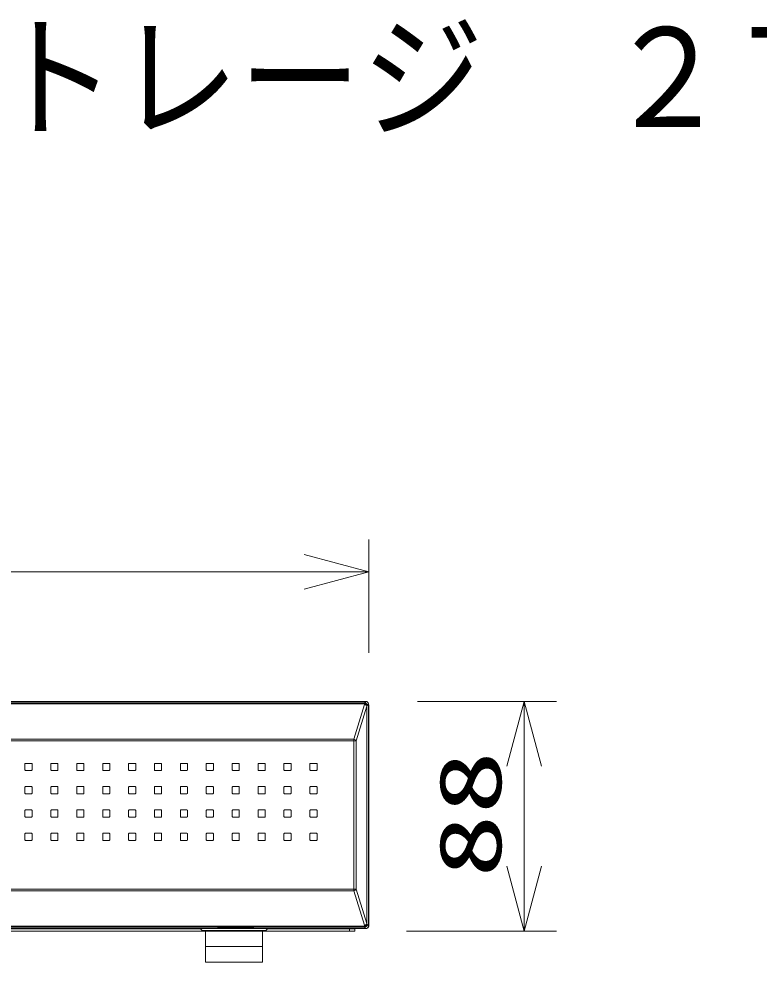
# Model space of a CAD drawing. Units: millimetres on the paper. Extents: x -62 to 64, y -59 to 59.
# Drawn here: x -15.65 to 12.93, y 22.67 to 59.09 of the extents above; entities that cross this region are included whole.
import ezdxf
from ezdxf.enums import TextEntityAlignment as Align

# ---------------------------------------------------------------- set-up
doc = ezdxf.new("R2010")
doc.units = ezdxf.units.MM
for name, color, linetype, lineweight in [('0-0_MOJI1', 7, 'Continuous', 9), ('0-3_SUNPO', 7, 'Continuous', 9), ('0-4_0', 7, 'Continuous', 9), ('0-5_GAIKEI', 4, 'Continuous', 9)]:
    doc.layers.add(name, color=color, linetype=linetype, lineweight=lineweight)
doc.styles.add('ＭＳ ゴシック', font='')
doc.styles.get('ＭＳ ゴシック').set_extended_font_data('MS Gothic')

# ---------------------------------------------------------------- blocks, each defined once
blk = doc.blocks.new('_Open30')
at = {"layer": '0-4_0'}
blk.add_line((0, 0), (-1, 0), dxfattribs=at)
blk.add_lwpolyline([(-1, 0.2679), (0, 0), (-1, -0.2679)], dxfattribs=at)

msp = doc.modelspace()

# ---------------------------------------------------------------- linework, layer by layer
at = {"layer": '0-3_SUNPO'}
for p, q in [((-2.14, 34.606), (-2.14, 38.986)), ((-41.64, 37.736), (-4.64, 37.736)), ((-0.255, 32.736), (5.11, 32.736)), ((3.86, 26.366), (3.86, 30.236)), ((-0.68, 23.866), (5.11, 23.866))]:
    msp.add_line(p, q, dxfattribs=at)
at = {"layer": '0-5_GAIKEI', "color": 7}
for p, q in [((-44.026, 32.736), (-2.255, 32.736)), ((-2.155, 32.636), (-2.155, 24.065)), ((-15.857, 23.969), (-11.076, 23.969)), ((-8.904, 23.969), (-8.895, 23.969)), ((-8.895, 23.969), (-7.984, 23.969)), ((-8.567, 23.889), (-8.643, 23.966)), ((-6.17, 23.866), (-8.51, 23.866)), ((-8.44, 22.666), (-8.44, 23.866)), ((-6.24, 23.866), (-8.44, 23.866)), ((-7.984, 23.969), (-7.98, 23.973)), ((-7.98, 23.973), (-6.58, 23.973)), ((-6.577, 23.969), (-6.58, 23.973)), ((-6.577, 23.969), (-2.389, 23.969)), ((-6.24, 22.666), (-6.24, 23.866)), ((-6.114, 23.889), (-6.037, 23.966)), ((-2.371, 23.966), (-2.389, 23.969)), ((-2.371, 23.966), (-2.255, 23.966)), ((-6.24, 22.666), (-8.44, 22.666))]:
    msp.add_line(p, q, dxfattribs=at)
at = {"layer": '0-5_GAIKEI'}
for p, q in [((-43.973, 32.683), (-2.308, 32.683)), ((-43.973, 32.647), (-2.308, 32.647)), ((-2.31, 32.613), (-2.718, 31.277)), ((-2.216, 32.549), (-2.624, 31.213)), ((-2.31, 32.613), (-2.308, 32.647)), ((-2.21, 32.549), (-2.216, 32.549)), ((-2.21, 32.549), (-2.208, 32.583)), ((-2.21, 32.549), (-2.21, 24.152)), ((-2.155, 32.636), (-2.208, 32.583)), ((-2.14, 32.606), (-2.14, 24.045)), ((-43.657, 31.213), (-2.624, 31.213)), ((-43.563, 31.277), (-2.718, 31.277)), ((-2.718, 25.424), (-2.718, 31.277)), ((-2.624, 31.213), (-2.624, 25.488)), ((-15.413, 30.088), (-15.413, 30.323)), ((-15.393, 30.343), (-15.158, 30.343)), ((-15.138, 30.323), (-15.138, 30.088)), ((-14.413, 30.088), (-14.413, 30.323)), ((-14.393, 30.343), (-14.158, 30.343)), ((-14.138, 30.323), (-14.138, 30.088)), ((-13.413, 30.088), (-13.413, 30.323)), ((-13.393, 30.343), (-13.158, 30.343)), ((-13.138, 30.323), (-13.138, 30.088)), ((-12.413, 30.088), (-12.413, 30.323)), ((-12.393, 30.343), (-12.158, 30.343)), ((-12.138, 30.323), (-12.138, 30.088)), ((-11.413, 30.088), (-11.413, 30.323)), ((-11.393, 30.343), (-11.158, 30.343)), ((-11.138, 30.323), (-11.138, 30.088)), ((-10.413, 30.088), (-10.413, 30.323)), ((-10.393, 30.343), (-10.158, 30.343)), ((-10.138, 30.323), (-10.138, 30.088)), ((-9.413, 30.088), (-9.413, 30.323)), ((-9.393, 30.343), (-9.158, 30.343)), ((-9.138, 30.323), (-9.138, 30.088)), ((-8.413, 30.088), (-8.413, 30.323)), ((-8.393, 30.343), (-8.158, 30.343)), ((-8.138, 30.323), (-8.138, 30.088)), ((-7.413, 30.088), (-7.413, 30.323)), ((-7.393, 30.343), (-7.158, 30.343)), ((-7.138, 30.323), (-7.138, 30.088)), ((-6.413, 30.088), (-6.413, 30.323)), ((-6.393, 30.343), (-6.158, 30.343)), ((-6.138, 30.323), (-6.138, 30.088)), ((-5.413, 30.088), (-5.413, 30.323)), ((-5.393, 30.343), (-5.158, 30.343)), ((-5.138, 30.323), (-5.138, 30.088)), ((-4.413, 30.088), (-4.413, 30.323)), ((-4.393, 30.343), (-4.158, 30.343)), ((-4.138, 30.323), (-4.138, 30.088)), ((-15.158, 30.068), (-15.393, 30.068)), ((-14.158, 30.068), (-14.393, 30.068)), ((-13.158, 30.068), (-13.393, 30.068)), ((-12.158, 30.068), (-12.393, 30.068)), ((-11.158, 30.068), (-11.393, 30.068)), ((-10.158, 30.068), (-10.393, 30.068)), ((-9.158, 30.068), (-9.393, 30.068)), ((-8.158, 30.068), (-8.393, 30.068)), ((-7.158, 30.068), (-7.393, 30.068)), ((-6.158, 30.068), (-6.393, 30.068)), ((-5.158, 30.068), (-5.393, 30.068)), ((-4.158, 30.068), (-4.393, 30.068)), ((-15.413, 29.188), (-15.413, 29.423)), ((-15.393, 29.443), (-15.158, 29.443)), ((-15.158, 29.168), (-15.393, 29.168)), ((-15.138, 29.423), (-15.138, 29.188)), ((-14.413, 29.188), (-14.413, 29.423)), ((-14.393, 29.443), (-14.158, 29.443)), ((-14.158, 29.168), (-14.393, 29.168)), ((-14.138, 29.423), (-14.138, 29.188)), ((-13.413, 29.188), (-13.413, 29.423)), ((-13.393, 29.443), (-13.158, 29.443)), ((-13.158, 29.168), (-13.393, 29.168)), ((-13.138, 29.423), (-13.138, 29.188)), ((-12.413, 29.188), (-12.413, 29.423)), ((-12.393, 29.443), (-12.158, 29.443)), ((-12.158, 29.168), (-12.393, 29.168)), ((-12.138, 29.423), (-12.138, 29.188)), ((-11.413, 29.188), (-11.413, 29.423)), ((-11.393, 29.443), (-11.158, 29.443)), ((-11.158, 29.168), (-11.393, 29.168)), ((-11.138, 29.423), (-11.138, 29.188)), ((-10.413, 29.188), (-10.413, 29.423)), ((-10.393, 29.443), (-10.158, 29.443)), ((-10.158, 29.168), (-10.393, 29.168)), ((-10.138, 29.423), (-10.138, 29.188)), ((-9.413, 29.188), (-9.413, 29.423)), ((-9.393, 29.443), (-9.158, 29.443)), ((-9.158, 29.168), (-9.393, 29.168)), ((-9.138, 29.423), (-9.138, 29.188)), ((-8.413, 29.188), (-8.413, 29.423)), ((-8.393, 29.443), (-8.158, 29.443)), ((-8.158, 29.168), (-8.393, 29.168)), ((-8.138, 29.423), (-8.138, 29.188)), ((-7.413, 29.188), (-7.413, 29.423)), ((-7.393, 29.443), (-7.158, 29.443)), ((-7.158, 29.168), (-7.393, 29.168)), ((-7.138, 29.423), (-7.138, 29.188)), ((-6.413, 29.188), (-6.413, 29.423)), ((-6.393, 29.443), (-6.158, 29.443)), ((-6.158, 29.168), (-6.393, 29.168)), ((-6.138, 29.423), (-6.138, 29.188)), ((-5.413, 29.188), (-5.413, 29.423)), ((-5.393, 29.443), (-5.158, 29.443)), ((-5.158, 29.168), (-5.393, 29.168)), ((-5.138, 29.423), (-5.138, 29.188)), ((-4.413, 29.188), (-4.413, 29.423)), ((-4.393, 29.443), (-4.158, 29.443)), ((-4.158, 29.168), (-4.393, 29.168)), ((-4.138, 29.423), (-4.138, 29.188)), ((-15.413, 28.288), (-15.413, 28.523)), ((-15.393, 28.543), (-15.158, 28.543)), ((-15.138, 28.523), (-15.138, 28.288)), ((-14.413, 28.288), (-14.413, 28.523)), ((-14.393, 28.543), (-14.158, 28.543)), ((-14.138, 28.523), (-14.138, 28.288)), ((-13.413, 28.288), (-13.413, 28.523)), ((-13.393, 28.543), (-13.158, 28.543)), ((-13.138, 28.523), (-13.138, 28.288)), ((-12.413, 28.288), (-12.413, 28.523)), ((-12.393, 28.543), (-12.158, 28.543)), ((-12.138, 28.523), (-12.138, 28.288)), ((-11.413, 28.288), (-11.413, 28.523)), ((-11.393, 28.543), (-11.158, 28.543)), ((-11.138, 28.523), (-11.138, 28.288)), ((-10.413, 28.288), (-10.413, 28.523)), ((-10.393, 28.543), (-10.158, 28.543)), ((-10.138, 28.523), (-10.138, 28.288)), ((-9.413, 28.288), (-9.413, 28.523)), ((-9.393, 28.543), (-9.158, 28.543)), ((-9.138, 28.523), (-9.138, 28.288)), ((-8.413, 28.288), (-8.413, 28.523)), ((-8.393, 28.543), (-8.158, 28.543)), ((-8.138, 28.523), (-8.138, 28.288)), ((-7.413, 28.288), (-7.413, 28.523)), ((-7.393, 28.543), (-7.158, 28.543)), ((-7.138, 28.523), (-7.138, 28.288)), ((-6.413, 28.288), (-6.413, 28.523)), ((-6.393, 28.543), (-6.158, 28.543)), ((-6.138, 28.523), (-6.138, 28.288)), ((-5.413, 28.288), (-5.413, 28.523)), ((-5.393, 28.543), (-5.158, 28.543)), ((-5.138, 28.523), (-5.138, 28.288)), ((-4.413, 28.288), (-4.413, 28.523)), ((-4.393, 28.543), (-4.158, 28.543)), ((-4.138, 28.523), (-4.138, 28.288)), ((-15.158, 28.268), (-15.393, 28.268)), ((-14.158, 28.268), (-14.393, 28.268)), ((-13.158, 28.268), (-13.393, 28.268)), ((-12.158, 28.268), (-12.393, 28.268)), ((-11.158, 28.268), (-11.393, 28.268)), ((-10.158, 28.268), (-10.393, 28.268)), ((-9.158, 28.268), (-9.393, 28.268)), ((-8.158, 28.268), (-8.393, 28.268)), ((-7.158, 28.268), (-7.393, 28.268)), ((-6.158, 28.268), (-6.393, 28.268)), ((-5.158, 28.268), (-5.393, 28.268)), ((-4.158, 28.268), (-4.393, 28.268)), ((-15.413, 27.388), (-15.413, 27.623)), ((-15.393, 27.643), (-15.158, 27.643)), ((-15.158, 27.368), (-15.393, 27.368)), ((-15.138, 27.623), (-15.138, 27.388)), ((-14.413, 27.388), (-14.413, 27.623)), ((-14.393, 27.643), (-14.158, 27.643)), ((-14.158, 27.368), (-14.393, 27.368)), ((-14.138, 27.623), (-14.138, 27.388)), ((-13.413, 27.388), (-13.413, 27.623)), ((-13.393, 27.643), (-13.158, 27.643)), ((-13.158, 27.368), (-13.393, 27.368)), ((-13.138, 27.623), (-13.138, 27.388)), ((-12.413, 27.388), (-12.413, 27.623)), ((-12.393, 27.643), (-12.158, 27.643)), ((-12.158, 27.368), (-12.393, 27.368)), ((-12.138, 27.623), (-12.138, 27.388)), ((-11.413, 27.388), (-11.413, 27.623)), ((-11.393, 27.643), (-11.158, 27.643)), ((-11.158, 27.368), (-11.393, 27.368)), ((-11.138, 27.623), (-11.138, 27.388)), ((-10.413, 27.388), (-10.413, 27.623)), ((-10.393, 27.643), (-10.158, 27.643)), ((-10.158, 27.368), (-10.393, 27.368)), ((-10.138, 27.623), (-10.138, 27.388)), ((-9.413, 27.388), (-9.413, 27.623)), ((-9.393, 27.643), (-9.158, 27.643)), ((-9.158, 27.368), (-9.393, 27.368)), ((-9.138, 27.623), (-9.138, 27.388)), ((-8.413, 27.388), (-8.413, 27.623)), ((-8.393, 27.643), (-8.158, 27.643)), ((-8.158, 27.368), (-8.393, 27.368)), ((-8.138, 27.623), (-8.138, 27.388)), ((-7.413, 27.388), (-7.413, 27.623)), ((-7.393, 27.643), (-7.158, 27.643)), ((-7.158, 27.368), (-7.393, 27.368)), ((-7.138, 27.623), (-7.138, 27.388)), ((-6.413, 27.388), (-6.413, 27.623)), ((-6.393, 27.643), (-6.158, 27.643)), ((-6.158, 27.368), (-6.393, 27.368)), ((-6.138, 27.623), (-6.138, 27.388)), ((-5.413, 27.388), (-5.413, 27.623)), ((-5.393, 27.643), (-5.158, 27.643)), ((-5.158, 27.368), (-5.393, 27.368)), ((-5.138, 27.623), (-5.138, 27.388)), ((-4.413, 27.388), (-4.413, 27.623)), ((-4.393, 27.643), (-4.158, 27.643)), ((-4.158, 27.368), (-4.393, 27.368)), ((-4.138, 27.623), (-4.138, 27.388)), ((-39.718, 25.488), (-2.624, 25.488)), ((-39.618, 25.424), (-2.718, 25.424)), ((-2.31, 24.088), (-2.718, 25.424)), ((-43.973, 24.054), (-2.308, 24.054)), ((-2.308, 24.054), (-2.31, 24.088)), ((-2.308, 24.019), (-2.308, 24.054)), ((-2.21, 24.152), (-2.216, 24.152)), ((-2.208, 24.118), (-2.21, 24.152)), ((-2.155, 24.065), (-2.208, 24.118)), ((-43.973, 24.019), (-2.308, 24.019)), ((-43.62, 23.966), (-2.66, 23.966)), ((-22.04, 23.946), (-15.24, 23.946)), ((-22.04, 23.866), (-8.512, 23.866)), ((-15.44, 23.966), (-15.44, 23.946)), ((-15.24, 23.966), (-15.24, 23.946)), ((-15.24, 23.946), (-8.623, 23.946)), ((-10.84, 23.969), (-10.84, 23.966)), ((-9.73, 23.966), (-10.23, 23.966)), ((-9.12, 23.969), (-9.12, 23.966)), ((-6.114, 23.889), (-8.567, 23.889)), ((-6.169, 23.866), (-2.68, 23.866)), ((-6.057, 23.946), (-2.68, 23.946)), ((-5.29, 23.966), (-5.29, 23.946)), ((-2.88, 23.866), (-2.88, 23.946)), ((-2.76, 23.969), (-2.76, 23.966)), ((-2.68, 23.866), (-2.68, 23.966)), ((-2.52, 23.966), (-2.52, 23.969)), ((-2.52, 23.966), (-2.371, 23.966)), ((-2.42, 23.966), (-2.42, 23.969)), ((-2.255, 23.966), (-2.308, 24.019)), ((-2.22, 23.966), (-2.252, 23.966)), ((-6.24, 23.266), (-8.44, 23.266))]:
    msp.add_line(p, q, dxfattribs=at)
for points in [[(-2.216, 32.549), (-2.216, 24.152), (-2.624, 25.488)], [(-2.255, 32.736), (-2.308, 32.683), (-2.308, 32.647)]]:
    msp.add_lwpolyline(points, dxfattribs=at)
at = {"layer": '0-5_GAIKEI', "color": 7}
msp.add_lwpolyline([(-8.904, 23.969), (-11.067, 23.969), (-11.076, 23.969)], dxfattribs=at)
for centre, radius, start, end in [((-2.255, 32.636), 0.0996, 0, 90), ((-2.255, 24.065), 0.0996, 270, 0), ((-8.51, 23.946), 0.08, 225, 270), ((-6.17, 23.946), 0.08, 270, 315)]:
    msp.add_arc(centre, radius, start, end, dxfattribs=at)
at = {"layer": '0-5_GAIKEI'}
for centre, radius, start, end in [((-2.22, 32.606), 0.08, 0, 37.834), ((-15.393, 30.323), 0.02, 90, 180), ((-15.158, 30.323), 0.02, 0, 90), ((-14.393, 30.323), 0.02, 90, 180), ((-14.158, 30.323), 0.02, 0, 90), ((-13.393, 30.323), 0.02, 90, 180), ((-13.158, 30.323), 0.02, 0, 90), ((-12.393, 30.323), 0.02, 90, 180), ((-12.158, 30.323), 0.02, 0, 90), ((-11.393, 30.323), 0.02, 90, 180), ((-11.158, 30.323), 0.02, 0, 90), ((-10.393, 30.323), 0.02, 90, 180), ((-10.158, 30.323), 0.02, 0, 90), ((-9.393, 30.323), 0.02, 90, 180), ((-9.158, 30.323), 0.02, 0, 90), ((-8.393, 30.323), 0.02, 90, 180), ((-8.158, 30.323), 0.02, 0, 90), ((-7.393, 30.323), 0.02, 90, 180), ((-7.158, 30.323), 0.02, 0, 90), ((-6.393, 30.323), 0.02, 90, 180), ((-6.158, 30.323), 0.02, 0, 90), ((-5.393, 30.323), 0.02, 90, 180), ((-5.158, 30.323), 0.02, 0, 90), ((-4.393, 30.323), 0.02, 90, 180), ((-4.158, 30.323), 0.02, 0, 90), ((-15.393, 30.088), 0.02, 180, 270), ((-15.158, 30.088), 0.02, 270, 0), ((-14.393, 30.088), 0.02, 180, 270), ((-14.158, 30.088), 0.02, 270, 0), ((-13.393, 30.088), 0.02, 180, 270), ((-13.158, 30.088), 0.02, 270, 0), ((-12.393, 30.088), 0.02, 180, 270), ((-12.158, 30.088), 0.02, 270, 0), ((-11.393, 30.088), 0.02, 180, 270), ((-11.158, 30.088), 0.02, 270, 0), ((-10.393, 30.088), 0.02, 180, 270), ((-10.158, 30.088), 0.02, 270, 0), ((-9.393, 30.088), 0.02, 180, 270), ((-9.158, 30.088), 0.02, 270, 0), ((-8.393, 30.088), 0.02, 180, 270), ((-8.158, 30.088), 0.02, 270, 0), ((-7.393, 30.088), 0.02, 180, 270), ((-7.158, 30.088), 0.02, 270, 0), ((-6.393, 30.088), 0.02, 180, 270), ((-6.158, 30.088), 0.02, 270, 0), ((-5.393, 30.088), 0.02, 180, 270), ((-5.158, 30.088), 0.02, 270, 0), ((-4.393, 30.088), 0.02, 180, 270), ((-4.158, 30.088), 0.02, 270, 0), ((-15.393, 29.423), 0.02, 90, 180), ((-15.393, 29.188), 0.02, 180, 270), ((-15.158, 29.423), 0.02, 0, 90), ((-15.158, 29.188), 0.02, 270, 0), ((-14.393, 29.423), 0.02, 90, 180), ((-14.393, 29.188), 0.02, 180, 270), ((-14.158, 29.423), 0.02, 0, 90), ((-14.158, 29.188), 0.02, 270, 0), ((-13.393, 29.423), 0.02, 90, 180), ((-13.393, 29.188), 0.02, 180, 270), ((-13.158, 29.423), 0.02, 0, 90), ((-13.158, 29.188), 0.02, 270, 0), ((-12.393, 29.423), 0.02, 90, 180), ((-12.393, 29.188), 0.02, 180, 270), ((-12.158, 29.423), 0.02, 0, 90), ((-12.158, 29.188), 0.02, 270, 0), ((-11.393, 29.423), 0.02, 90, 180), ((-11.393, 29.188), 0.02, 180, 270), ((-11.158, 29.423), 0.02, 0, 90), ((-11.158, 29.188), 0.02, 270, 0), ((-10.393, 29.423), 0.02, 90, 180), ((-10.393, 29.188), 0.02, 180, 270), ((-10.158, 29.423), 0.02, 0, 90), ((-10.158, 29.188), 0.02, 270, 0), ((-9.393, 29.423), 0.02, 90, 180), ((-9.393, 29.188), 0.02, 180, 270), ((-9.158, 29.423), 0.02, 0, 90), ((-9.158, 29.188), 0.02, 270, 0), ((-8.393, 29.423), 0.02, 90, 180), ((-8.393, 29.188), 0.02, 180, 270), ((-8.158, 29.423), 0.02, 0, 90), ((-8.158, 29.188), 0.02, 270, 0), ((-7.393, 29.423), 0.02, 90, 180), ((-7.393, 29.188), 0.02, 180, 270), ((-7.158, 29.423), 0.02, 0, 90), ((-7.158, 29.188), 0.02, 270, 0), ((-6.393, 29.423), 0.02, 90, 180), ((-6.393, 29.188), 0.02, 180, 270), ((-6.158, 29.423), 0.02, 0, 90), ((-6.158, 29.188), 0.02, 270, 0), ((-5.393, 29.423), 0.02, 90, 180), ((-5.393, 29.188), 0.02, 180, 270), ((-5.158, 29.423), 0.02, 0, 90), ((-5.158, 29.188), 0.02, 270, 0), ((-4.393, 29.423), 0.02, 90, 180), ((-4.393, 29.188), 0.02, 180, 270), ((-4.158, 29.423), 0.02, 0, 90), ((-4.158, 29.188), 0.02, 270, 0), ((-15.393, 28.523), 0.02, 90, 180), ((-15.158, 28.523), 0.02, 0, 90), ((-14.393, 28.523), 0.02, 90, 180), ((-14.158, 28.523), 0.02, 0, 90), ((-13.393, 28.523), 0.02, 90, 180), ((-13.158, 28.523), 0.02, 0, 90), ((-12.393, 28.523), 0.02, 90, 180), ((-12.158, 28.523), 0.02, 0, 90), ((-11.393, 28.523), 0.02, 90, 180), ((-11.158, 28.523), 0.02, 0, 90), ((-10.393, 28.523), 0.02, 90, 180), ((-10.158, 28.523), 0.02, 0, 90), ((-9.393, 28.523), 0.02, 90, 180), ((-9.158, 28.523), 0.02, 0, 90), ((-8.393, 28.523), 0.02, 90, 180), ((-8.158, 28.523), 0.02, 0, 90), ((-7.393, 28.523), 0.02, 90, 180), ((-7.158, 28.523), 0.02, 0, 90), ((-6.393, 28.523), 0.02, 90, 180), ((-6.158, 28.523), 0.02, 0, 90), ((-5.393, 28.523), 0.02, 90, 180), ((-5.158, 28.523), 0.02, 0, 90), ((-4.393, 28.523), 0.02, 90, 180), ((-4.158, 28.523), 0.02, 0, 90), ((-15.393, 28.288), 0.02, 180, 270), ((-15.158, 28.288), 0.02, 270, 0), ((-14.393, 28.288), 0.02, 180, 270), ((-14.158, 28.288), 0.02, 270, 0), ((-13.393, 28.288), 0.02, 180, 270), ((-13.158, 28.288), 0.02, 270, 0), ((-12.393, 28.288), 0.02, 180, 270), ((-12.158, 28.288), 0.02, 270, 0), ((-11.393, 28.288), 0.02, 180, 270), ((-11.158, 28.288), 0.02, 270, 0), ((-10.393, 28.288), 0.02, 180, 270), ((-10.158, 28.288), 0.02, 270, 0), ((-9.393, 28.288), 0.02, 180, 270), ((-9.158, 28.288), 0.02, 270, 0), ((-8.393, 28.288), 0.02, 180, 270), ((-8.158, 28.288), 0.02, 270, 0), ((-7.393, 28.288), 0.02, 180, 270), ((-7.158, 28.288), 0.02, 270, 0), ((-6.393, 28.288), 0.02, 180, 270), ((-6.158, 28.288), 0.02, 270, 0), ((-5.393, 28.288), 0.02, 180, 270), ((-5.158, 28.288), 0.02, 270, 0), ((-4.393, 28.288), 0.02, 180, 270), ((-4.158, 28.288), 0.02, 270, 0), ((-15.393, 27.623), 0.02, 90, 180), ((-15.393, 27.388), 0.02, 180, 270), ((-15.158, 27.623), 0.02, 0, 90), ((-15.158, 27.388), 0.02, 270, 0), ((-14.393, 27.623), 0.02, 90, 180), ((-14.393, 27.388), 0.02, 180, 270), ((-14.158, 27.623), 0.02, 0, 90), ((-14.158, 27.388), 0.02, 270, 0), ((-13.393, 27.623), 0.02, 90, 180), ((-13.393, 27.388), 0.02, 180, 270), ((-13.158, 27.623), 0.02, 0, 90), ((-13.158, 27.388), 0.02, 270, 0), ((-12.393, 27.623), 0.02, 90, 180), ((-12.393, 27.388), 0.02, 180, 270), ((-12.158, 27.623), 0.02, 0, 90), ((-12.158, 27.388), 0.02, 270, 0), ((-11.393, 27.623), 0.02, 90, 180), ((-11.393, 27.388), 0.02, 180, 270), ((-11.158, 27.623), 0.02, 0, 90), ((-11.158, 27.388), 0.02, 270, 0), ((-10.393, 27.623), 0.02, 90, 180), ((-10.393, 27.388), 0.02, 180, 270), ((-10.158, 27.623), 0.02, 0, 90), ((-10.158, 27.388), 0.02, 270, 0), ((-9.393, 27.623), 0.02, 90, 180), ((-9.393, 27.388), 0.02, 180, 270), ((-9.158, 27.623), 0.02, 0, 90), ((-9.158, 27.388), 0.02, 270, 0), ((-8.393, 27.623), 0.02, 90, 180), ((-8.393, 27.388), 0.02, 180, 270), ((-8.158, 27.623), 0.02, 0, 90), ((-8.158, 27.388), 0.02, 270, 0), ((-7.393, 27.623), 0.02, 90, 180), ((-7.393, 27.388), 0.02, 180, 270), ((-7.158, 27.623), 0.02, 0, 90), ((-7.158, 27.388), 0.02, 270, 0), ((-6.393, 27.623), 0.02, 90, 180), ((-6.393, 27.388), 0.02, 180, 270), ((-6.158, 27.623), 0.02, 0, 90), ((-6.158, 27.388), 0.02, 270, 0), ((-5.393, 27.623), 0.02, 90, 180), ((-5.393, 27.388), 0.02, 180, 270), ((-5.158, 27.623), 0.02, 0, 90), ((-5.158, 27.388), 0.02, 270, 0), ((-4.393, 27.623), 0.02, 90, 180), ((-4.393, 27.388), 0.02, 180, 270), ((-4.158, 27.623), 0.02, 0, 90), ((-4.158, 27.388), 0.02, 270, 0), ((-2.22, 24.046), 0.08, 270, 0), ((-2.66, 24.046), 0.08, 270, 286.9989)]:
    msp.add_arc(centre, radius, start, end, dxfattribs=at)
for centre, major_axis, ratio, start_param, end_param in [((-2.31, 32.549), (-0.0956, 0.0292), 0.625887, 3.595561, 4.901261), ((-2.31, 32.549), (0.0998, -0.0059), 0.642139, 0.091122, 1.608456), ((-2.308, 32.583), (-0.0707, 0.0707), 0.995146, 3.929424, 5.495354), ((-2.308, 32.583), (0.0998, -0.0059), 0.642139, 0.091122, 1.608456), ((-2.718, 31.213), (-0.0956, 0.0292), 0.625887, 3.595561, 4.901261), ((-2.718, 25.488), (0.0956, 0.0292), 0.625887, 4.523517, 5.829217), ((-2.31, 24.152), (0.0956, 0.0292), 0.625887, 4.523517, 5.829217), ((-2.31, 24.152), (0.0998, 0.0059), 0.642139, 4.674729, 6.192063), ((-2.308, 24.118), (0.0998, 0.0059), 0.642139, 4.674729, 6.192063), ((-2.308, 24.118), (0.0707, 0.0707), 0.995146, 3.929424, 5.495354)]:
    msp.add_ellipse(centre, major_axis=major_axis, ratio=ratio, start_param=start_param, end_param=end_param, dxfattribs=at)

# ---------------------------------------------------------------- block references
at = {"layer": '0-3_SUNPO', "xscale": 2.5, "yscale": 2.5}
msp.add_blockref('_Open30', (-2.14, 37.736), dxfattribs=at)
for p, rotation in [((3.86, 32.736), 90), ((3.86, 23.866), 270)]:
    msp.add_blockref('_Open30', p, dxfattribs=dict(at, rotation=rotation))

# ---------------------------------------------------------------- texts
at = {"layer": '0-0_MOJI1', "style": 'ＭＳ ゴシック', "width": 0.9}
msp.add_text('エッジストレージ\u3000２ＴＢ\u3000ＰｏＥ１６ｃｈ', height=3.849, dxfattribs=at).set_placement((-35.5, 53.76), align=Align.BOTTOM_LEFT)
at = {"layer": '0-3_SUNPO', "style": 'ＭＳ ゴシック', "width": 1.5}
msp.add_text('88', height=2.405, rotation=90, dxfattribs=at).set_placement((3.697, 25.92), align=Align.BOTTOM_LEFT)

doc.saveas('drawing.dxf')
